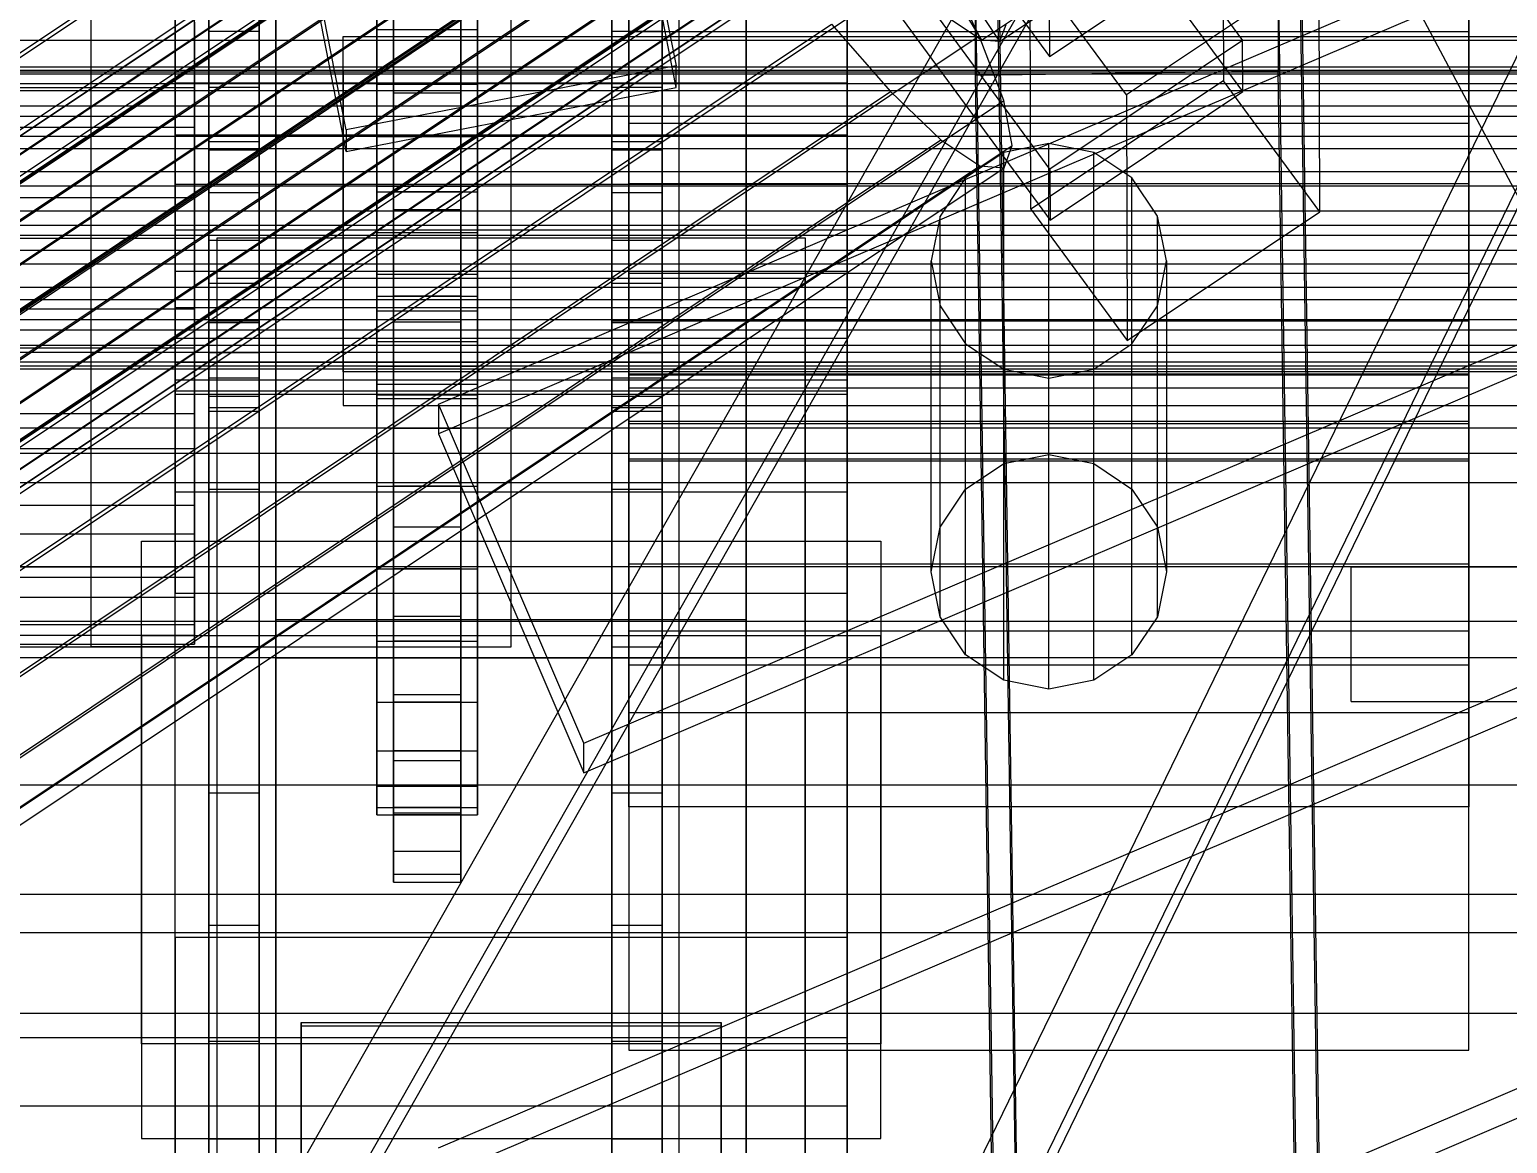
# Model space of a CAD drawing. Header units: millimetres. Extents: x -1970 to 34302, y -65268 to 6837.
# Drawn here: x 301.3 to 389.3, y -34887.6 to -34821.3 of the extents above; entities that cross this region are included whole.
import ezdxf

# ---------------------------------------------------------------- set-up
doc = ezdxf.new("R2010")
doc.units = ezdxf.units.MM
for name, color, linetype, lineweight in [('COTAS_O', 1, 'Continuous', 0), ('frontal_briquetadora', 7, 'Continuous', 0), ('frontal_C01', 7, 'Continuous', 0), ('frontal_C02', 7, 'Continuous', 0), ('frontal_C05', 7, 'Continuous', 0), ('frontal_C07', 7, 'Continuous', 0), ('frontal_mezcladora', 7, 'Continuous', 0), ('frontal_tolva-C01', 7, 'Continuous', 0)]:
    doc.layers.add(name, color=color, linetype=linetype, lineweight=lineweight)
doc.dimstyles.new('R19_100', dxfattribs={"dimtxt": 250, "dimasz": 150, "dimexe": 150, "dimexo": 80, "dimgap": 100, "dimtad": 1, "dimtih": 1, "dimtoh": 1, "dimdsep": 46, "dimcen": 0.09, "dimadec": 0, "dimazin": 0, "dimtfac": 1, "dimtdec": 4, "dimtofl": 0, "dimtmove": 0, "dimatfit": 3, "dimfxl": 1, "dimtolj": 1, "dimtzin": 0, "dimarcsym": 0})

# ---------------------------------------------------------------- blocks, each defined once
blk = doc.blocks.new('*D39')
at = {"layer": 'COTAS_O', "color": 0, "lineweight": -2, "transparency": 16777216}
for p, q in [((-650, -34820), (-650, -34050)), ((650, -34820), (650, -34050)), ((-500, -34200), (500, -34200))]:
    blk.add_line(p, q, dxfattribs=at)
at = {"layer": 'COTAS_O', "color": 0, "transparency": 16777216}
for points in [[(-500, -34175), (-500, -34225), (-650, -34200)], [(500, -34175), (500, -34225), (650, -34200)]]:
    blk.add_solid(points, dxfattribs=at)
at = {"layer": 'Defpoints', "color": 0, "transparency": 16777216}
for p in [(650, -34200), (-650, -34900), (650, -34900)]:
    blk.add_point(p, dxfattribs=at)

msp = doc.modelspace()

# ---------------------------------------------------------------- linework, layer by layer
at = {"layer": 'frontal_briquetadora'}
for p, q in [((315, -35000), (315, -34710)), ((340, -34940), (340, -34760))]:
    msp.add_line(p, q, dxfattribs=at)
at = {"layer": 'frontal_C01'}
for p, q in [((346.008, -34784.48), (373.539, -34821.923)), ((334.513, -34785.437), (362.045, -34822.88)), ((373.551, -34824.967), (346.02, -34787.523)), ((141.218, -34933.714), (355.017, -34791.036)), ((141.731, -34933.755), (355.53, -34791.077)), ((141.045, -34934.184), (354.844, -34791.506)), ((142.549, -34934.303), (356.348, -34791.625)), ((362.071, -34829.577), (334.539, -34792.133)), ((141.224, -34935.132), (355.022, -34792.454)), ((143.617, -34935.322), (357.415, -34792.644)), ((141.742, -34936.494), (355.541, -34793.816)), ((144.861, -34936.741), (358.659, -34794.063)), ((142.565, -34938.177), (356.363, -34795.499)), ((334.551, -34795.177), (362.083, -34832.62)), ((359.995, -34795.787), (146.196, -34938.465)), ((157.152, -34918.769), (341.461, -34795.771)), ((143.635, -34940.066), (357.434, -34797.389)), ((147.533, -34940.375), (361.332, -34797.698)), ((144.881, -34942.033), (358.68, -34799.356)), ((148.779, -34942.342), (362.578, -34799.665)), ((150.672, -34922.821), (334.981, -34799.823)), ((345.231, -34800.635), (160.922, -34923.633)), ((146.218, -34943.944), (360.017, -34801.266)), ((149.85, -34944.232), (363.648, -34801.554)), ((147.554, -34945.668), (361.352, -34802.99)), ((150.672, -34945.915), (364.471, -34803.237)), ((148.798, -34947.087), (362.596, -34804.409)), ((151.191, -34947.277), (364.989, -34804.599)), ((153.694, -34928.153), (338.003, -34805.155)), ((149.865, -34948.106), (363.664, -34805.428)), ((150.683, -34948.654), (364.482, -34805.976)), ((151.196, -34948.695), (364.995, -34806.017)), ((151.369, -34948.225), (365.168, -34805.547)), ((164.693, -34929.025), (349.002, -34806.027)), ((372.35, -34809.71), (372.408, -34824.32)), ((157.211, -34933.704), (341.52, -34810.706)), ((168.21, -34934.576), (352.519, -34811.578)), ((353.014, -34813.63), (357.987, -34821.907)), ((353.527, -34813.67), (359.07, -34821.993)), ((357.987, -34821.907), (367.817, -34815.347)), ((359.07, -34821.993), (368.9, -34815.433)), ((362.045, -34822.88), (373.513, -34815.227)), ((160.982, -34939.096), (345.291, -34816.098)), ((171.232, -34939.908), (355.541, -34816.91)), ((357.863, -34821.66), (355.541, -34816.91)), ((360.939, -34831.973), (360.882, -34817.363)), ((366.618, -34825.164), (360.882, -34817.363)), ((378.086, -34817.511), (366.618, -34825.164)), ((378.143, -34832.121), (378.086, -34817.511)), ((357.646, -34824.007), (357.646, -34817.919)), ((360.514, -35010.919), (357.646, -34817.919)), ((375.644, -34817.676), (375.644, -34823.764)), ((375.644, -34817.676), (378.512, -35010.676)), ((311.15, -34824.753), (311.15, -34818.754)), ((362.033, -34819.837), (362.045, -34822.88)), ((164.752, -34943.961), (349.061, -34820.962)), ((311.15, -34820.842), (311.15, -34827.082)), ((349.061, -34820.962), (352.572, -34824.969)), ((357.987, -34821.907), (356.26, -34820.749)), ((359.436, -34821.001), (359.07, -34821.993)), ((173.554, -34944.658), (357.863, -34821.66)), ((359.326, -34825.504), (357.863, -34821.66)), ((359.07, -34821.993), (357.987, -34821.907)), ((373.539, -34821.923), (362.071, -34829.577)), ((373.551, -34824.967), (373.539, -34821.923)), ((-440, -34823.494), (440, -34823.494)), ((-440, -34823.69), (440, -34823.69)), ((375.644, -34823.764), (357.646, -34824.007)), ((378.512, -35016.764), (375.644, -34823.764)), ((-440, -34823.911), (440, -34823.911)), ((-440, -34824.485), (440, -34824.485)), ((360.514, -35017.007), (357.646, -34824.007)), ((372.408, -34824.32), (360.939, -34831.973)), ((378.143, -34832.121), (372.408, -34824.32)), ((-440, -34824.912), (440, -34824.912)), ((311.15, -34824.753), (-311.15, -34824.753)), ((168.263, -34947.967), (352.572, -34824.969)), ((175.016, -34948.502), (359.326, -34825.504)), ((311.15, -34831.278), (311.15, -34824.753)), ((352.572, -34824.969), (355.584, -34827.844)), ((359.83, -34828.18), (359.326, -34825.504)), ((362.083, -34832.62), (373.551, -34824.967)), ((366.618, -34825.164), (366.675, -34839.774)), ((-440, -34825.825), (440, -34825.825)), ((-440, -34826.429), (440, -34826.429)), ((-311.15, -34827.082), (311.15, -34827.082)), ((311.15, -34827.082), (311.15, -34833.69)), ((-440, -34827.619), (440, -34827.619)), ((171.275, -34950.842), (355.584, -34827.844)), ((175.521, -34951.179), (359.83, -34828.18)), ((355.584, -34827.844), (357.893, -34829.391)), ((359.341, -34829.506), (359.83, -34828.18)), ((-440, -34828.359), (440, -34828.359)), ((440, -34829.745), (-440, -34829.745)), ((173.584, -34952.39), (357.893, -34829.391)), ((175.032, -34952.504), (359.341, -34829.506)), ((357.893, -34829.391), (359.341, -34829.506)), ((362.071, -34829.577), (362.083, -34832.62)), ((-440, -34830.57), (440, -34830.57)), ((-311.15, -34831.278), (311.15, -34831.278)), ((311.15, -34837.886), (311.15, -34831.278)), ((-440, -34832.057), (440, -34832.057)), ((360.939, -34831.973), (366.675, -34839.774)), ((366.675, -34839.774), (378.143, -34832.121)), ((-440, -34832.911), (440, -34832.911)), ((-311.15, -34833.69), (311.15, -34833.69)), ((311.15, -34833.69), (311.15, -34840.215)), ((-440, -34834.398), (440, -34834.398)), ((-440, -34835.223), (440, -34835.223)), ((-440, -34836.609), (440, -34836.609)), ((-440, -34837.349), (440, -34837.349)), ((-311.15, -34837.886), (311.15, -34837.886)), ((311.15, -34844.126), (311.15, -34837.886)), ((-440, -34838.539), (440, -34838.539)), ((-440, -34839.143), (440, -34839.143)), ((-440, -34840.056), (440, -34840.056)), ((-440, -34840.483), (440, -34840.483)), ((-311.15, -34840.215), (311.15, -34840.215)), ((311.15, -34840.215), (311.15, -34846.214)), ((-440, -34841.057), (440, -34841.057)), ((-440, -34841.278), (440, -34841.278)), ((-440, -34841.474), (440, -34841.474)), ((-311.15, -34844.126), (311.15, -34844.126)), ((311.15, -34849.572), (311.15, -34844.126)), ((-450, -34846.475), (450, -34846.475)), ((-311.15, -34846.214), (311.15, -34846.214)), ((311.15, -34846.214), (311.15, -34851.277)), ((-311.15, -34849.572), (311.15, -34849.572)), ((311.15, -34853.853), (311.15, -34849.572)), ((-311.15, -34851.277), (311.15, -34851.277)), ((311.15, -34851.277), (311.15, -34855.059)), ((-311.15, -34853.853), (311.15, -34853.853)), ((311.15, -34856.679), (311.15, -34853.853)), ((-311.15, -34855.059), (311.15, -34855.059)), ((311.15, -34855.059), (311.15, -34857.303)), ((-311.15, -34856.679), (311.15, -34856.679)), ((311.15, -34857.855), (311.15, -34856.679)), ((-311.15, -34857.303), (311.15, -34857.303)), ((-311.15, -34857.855), (311.15, -34857.855)), ((311.15, -34857.303), (311.15, -34857.855)), ((450, -34858.65), (-450, -34858.65)), ((450, -34879.814), (-450, -34879.814))]:
    msp.add_line(p, q, dxfattribs=at)
at = {"layer": 'frontal_C02'}
for p, q in [((375.644, -34723.465), (378.512, -34917.232)), ((360.514, -34917.476), (357.646, -34723.709)), ((360.514, -34923.322), (357.646, -34729.554)), ((378.512, -34923.078), (375.644, -34729.311)), ((430, -34906.253), (375, -34803.253)), ((430, -34848.253), (-430, -34848.253)), ((430, -34853.253), (-430, -34853.253)), ((380, -34853.253), (480, -34853.253)), ((380, -34861.253), (380, -34853.253)), ((380, -34861.253), (480, -34861.253))]:
    msp.add_line(p, q, dxfattribs=at)
at = {"layer": 'frontal_C05'}
for p, q in [((305, -34858), (305, -34730)), ((315, -34858), (315, -34730)), ((330, -34858), (330, -34730)), ((310, -34818), (310, -34828.847)), ((312, -34818), (312, -34821.394)), ((312, -34828.442), (312, -34818)), ((315, -34818), (315, -34828.442)), ((315, -34821.394), (315, -34818)), ((322, -34818), (322, -34821.296)), ((322, -34824.526), (322, -34818)), ((323, -34818), (323, -34824.526)), ((323, -34825.048), (323, -34818)), ((327, -34818), (327, -34825.048)), ((327, -34824.526), (327, -34818)), ((328, -34818), (328, -34824.526)), ((328, -34821.296), (328, -34818)), ((336, -34818), (336, -34821.394)), ((336, -34828.442), (336, -34818)), ((339, -34818), (339, -34828.442)), ((339, -34821.394), (339, -34818)), ((310, -34821.263), (310, -34824.47)), ((312, -34821.394), (312, -34828.442)), ((315, -34821.394), (312, -34821.394)), ((312, -34821.394), (312, -34824.729)), ((315, -34828.442), (315, -34821.394)), ((315, -34824.729), (315, -34821.394)), ((322, -34821.296), (322, -34824.526)), ((328, -34821.296), (322, -34821.296)), ((322, -34821.296), (322, -34824.535)), ((328, -34824.526), (328, -34821.296)), ((328, -34824.535), (328, -34821.296)), ((336, -34821.394), (336, -34828.442)), ((339, -34821.394), (336, -34821.394)), ((336, -34821.394), (336, -34824.729)), ((339, -34828.442), (339, -34821.394)), ((339, -34824.729), (339, -34821.394)), ((350, -34821.263), (350, -34824.47)), ((310, -34824.47), (310, -34827.567)), ((350, -34824.47), (310, -34824.47)), ((322, -34824.526), (328, -34824.526)), ((322, -34830.941), (322, -34824.526)), ((322, -34824.535), (322, -34830.941)), ((328, -34824.535), (322, -34824.535)), ((322, -34824.535), (322, -34827.663)), ((323, -34824.526), (323, -34825.048)), ((327, -34824.526), (323, -34824.526)), ((323, -34824.526), (323, -34830.941)), ((327, -34825.048), (327, -34824.526)), ((327, -34830.941), (327, -34824.526)), ((328, -34824.526), (328, -34830.941)), ((328, -34830.941), (328, -34824.535)), ((328, -34827.663), (328, -34824.535)), ((350, -34824.47), (350, -34827.567)), ((312, -34824.729), (312, -34838.706)), ((315, -34824.729), (312, -34824.729)), ((312, -34824.729), (312, -34827.95)), ((315, -34838.706), (315, -34824.729)), ((315, -34827.95), (315, -34824.729)), ((323, -34825.048), (327, -34825.048)), ((323, -34831.976), (323, -34825.048)), ((327, -34825.048), (327, -34831.976)), ((336, -34824.729), (336, -34838.706)), ((339, -34824.729), (336, -34824.729)), ((336, -34824.729), (336, -34827.95)), ((339, -34838.706), (339, -34824.729)), ((339, -34827.95), (339, -34824.729)), ((310, -34827.567), (310, -34830.5)), ((350, -34827.567), (310, -34827.567)), ((312, -34827.95), (312, -34848.615)), ((315, -34827.95), (312, -34827.95)), ((312, -34827.95), (312, -34831)), ((315, -34848.615), (315, -34827.95)), ((315, -34831), (315, -34827.95)), ((322, -34827.663), (322, -34837.134)), ((328, -34827.663), (322, -34827.663)), ((322, -34827.663), (322, -34830.625)), ((328, -34837.134), (328, -34827.663)), ((328, -34830.625), (328, -34827.663)), ((336, -34827.95), (336, -34848.615)), ((339, -34827.95), (336, -34827.95)), ((336, -34827.95), (336, -34831)), ((339, -34848.615), (339, -34827.95)), ((339, -34831), (339, -34827.95)), ((350, -34827.567), (350, -34830.5)), ((310, -34828.847), (310, -34837.546)), ((312, -34828.442), (315, -34828.442)), ((312, -34838.706), (312, -34828.442)), ((315, -34828.442), (315, -34838.706)), ((336, -34828.442), (339, -34828.442)), ((336, -34838.706), (336, -34828.442)), ((339, -34828.442), (339, -34838.706)), ((310, -34830.5), (310, -34833.219)), ((350, -34830.5), (310, -34830.5)), ((322, -34830.625), (322, -34843)), ((328, -34830.625), (322, -34830.625)), ((322, -34830.625), (322, -34833.371)), ((328, -34843), (328, -34830.625)), ((328, -34833.371), (328, -34830.625)), ((350, -34830.5), (350, -34833.219)), ((312, -34831), (312, -34858)), ((315, -34831), (312, -34831)), ((312, -34831), (312, -34833.828)), ((315, -34858), (315, -34831)), ((315, -34833.828), (315, -34831)), ((322, -34830.941), (328, -34830.941)), ((322, -34837.134), (322, -34830.941)), ((323, -34830.941), (323, -34831.976)), ((327, -34830.941), (323, -34830.941)), ((323, -34830.941), (323, -34837.134)), ((327, -34831.976), (327, -34830.941)), ((327, -34837.134), (327, -34830.941)), ((328, -34830.941), (328, -34837.134)), ((336, -34831), (336, -34858)), ((339, -34831), (336, -34831)), ((336, -34831), (336, -34833.828)), ((339, -34858), (339, -34831)), ((339, -34833.828), (339, -34831)), ((323, -34831.976), (327, -34831.976)), ((323, -34838.665), (323, -34831.976)), ((327, -34831.976), (327, -34838.665)), ((310, -34833.219), (310, -34835.678)), ((350, -34833.219), (310, -34833.219)), ((322, -34833.371), (322, -34848.438)), ((328, -34833.371), (322, -34833.371)), ((322, -34833.371), (322, -34835.854)), ((328, -34848.438), (328, -34833.371)), ((328, -34835.854), (328, -34833.371)), ((350, -34833.219), (350, -34835.678)), ((312, -34833.828), (312, -34866.701)), ((315, -34833.828), (312, -34833.828)), ((312, -34833.828), (312, -34836.385)), ((315, -34866.701), (315, -34833.828)), ((315, -34836.385), (315, -34833.828)), ((336, -34833.828), (336, -34866.701)), ((339, -34833.828), (336, -34833.828)), ((336, -34833.828), (336, -34836.385)), ((339, -34866.701), (339, -34833.828)), ((339, -34836.385), (339, -34833.828)), ((310, -34835.678), (310, -34837.834)), ((350, -34835.678), (310, -34835.678)), ((322, -34835.854), (322, -34853.355)), ((328, -34835.854), (322, -34835.854)), ((322, -34835.854), (322, -34838.032)), ((328, -34853.355), (328, -34835.854)), ((328, -34838.032), (328, -34835.854)), ((350, -34835.678), (350, -34837.834)), ((312, -34836.385), (312, -34874.569)), ((315, -34836.385), (312, -34836.385)), ((312, -34836.385), (312, -34838.627)), ((315, -34874.569), (315, -34836.385)), ((315, -34838.627), (315, -34836.385)), ((336, -34836.385), (336, -34874.569)), ((339, -34836.385), (336, -34836.385)), ((336, -34836.385), (336, -34838.627)), ((339, -34874.569), (339, -34836.385)), ((339, -34838.627), (339, -34836.385)), ((310, -34837.546), (310, -34842.373)), ((310, -34837.834), (310, -34839.651)), ((350, -34837.834), (310, -34837.834)), ((322, -34837.134), (328, -34837.134)), ((322, -34843), (322, -34837.134)), ((323, -34837.134), (323, -34838.665)), ((327, -34837.134), (323, -34837.134)), ((323, -34837.134), (323, -34843)), ((327, -34838.665), (327, -34837.134)), ((327, -34843), (327, -34837.134)), ((328, -34837.134), (328, -34843)), ((350, -34837.834), (350, -34839.651)), ((312, -34838.627), (312, -34881.468)), ((315, -34838.627), (312, -34838.627)), ((312, -34838.627), (312, -34840.517)), ((312, -34838.706), (315, -34838.706)), ((312, -34848.615), (312, -34838.706)), ((315, -34881.468), (315, -34838.627)), ((315, -34840.517), (315, -34838.627)), ((315, -34838.706), (315, -34848.615)), ((322, -34838.032), (322, -34857.668)), ((328, -34838.032), (322, -34838.032)), ((322, -34838.032), (322, -34839.867)), ((323, -34838.665), (327, -34838.665)), ((323, -34845), (323, -34838.665)), ((327, -34838.665), (327, -34845)), ((328, -34857.668), (328, -34838.032)), ((328, -34839.867), (328, -34838.032)), ((336, -34838.627), (336, -34881.468)), ((339, -34838.627), (336, -34838.627)), ((336, -34838.627), (336, -34840.517)), ((336, -34838.706), (339, -34838.706)), ((336, -34848.615), (336, -34838.706)), ((339, -34881.468), (339, -34838.627)), ((339, -34840.517), (339, -34838.627)), ((339, -34838.706), (339, -34848.615)), ((310, -34839.651), (310, -34841.097)), ((350, -34839.651), (310, -34839.651)), ((350, -34839.651), (350, -34841.097)), ((312, -34840.517), (312, -34887.282)), ((315, -34840.517), (312, -34840.517)), ((312, -34840.517), (312, -34842.021)), ((315, -34887.282), (315, -34840.517)), ((315, -34842.021), (315, -34840.517)), ((322, -34839.867), (322, -34861.301)), ((328, -34839.867), (322, -34839.867)), ((322, -34839.867), (322, -34841.328)), ((328, -34861.301), (328, -34839.867)), ((328, -34841.328), (328, -34839.867)), ((336, -34840.517), (336, -34887.282)), ((339, -34840.517), (336, -34840.517)), ((336, -34840.517), (336, -34842.021)), ((339, -34887.282), (339, -34840.517)), ((339, -34842.021), (339, -34840.517)), ((310, -34841.097), (310, -34842.148)), ((350, -34841.097), (310, -34841.097)), ((322, -34841.328), (322, -34864.194)), ((328, -34841.328), (322, -34841.328)), ((322, -34841.328), (322, -34842.39)), ((328, -34864.194), (328, -34841.328)), ((328, -34842.39), (328, -34841.328)), ((350, -34841.097), (350, -34842.148)), ((310, -34842.148), (310, -34842.786)), ((350, -34842.148), (310, -34842.148)), ((312, -34842.021), (312, -34891.91)), ((315, -34842.021), (312, -34842.021)), ((312, -34842.021), (312, -34843.114)), ((315, -34891.91), (315, -34842.021)), ((315, -34843.114), (315, -34842.021)), ((336, -34842.021), (336, -34891.91)), ((339, -34842.021), (336, -34842.021)), ((336, -34842.021), (336, -34843.114)), ((339, -34891.91), (339, -34842.021)), ((339, -34843.114), (339, -34842.021)), ((350, -34842.148), (350, -34842.786)), ((310, -34842.786), (310, -34843)), ((350, -34842.786), (310, -34842.786)), ((350, -34843), (310, -34843)), ((312, -34843.114), (312, -34895.274)), ((315, -34843.114), (312, -34843.114)), ((312, -34843.114), (312, -34843.778)), ((315, -34895.274), (315, -34843.114)), ((315, -34843.778), (315, -34843.114)), ((322, -34842.39), (322, -34866.296)), ((328, -34842.39), (322, -34842.39)), ((322, -34842.39), (322, -34843.034)), ((322, -34843), (328, -34843)), ((322, -34848.438), (322, -34843)), ((322, -34843.034), (322, -34867.572)), ((328, -34843.034), (322, -34843.034)), ((322, -34843.034), (322, -34843.25)), ((323, -34843), (323, -34845)), ((327, -34843), (323, -34843)), ((323, -34843), (323, -34848.438)), ((327, -34845), (327, -34843)), ((327, -34848.438), (327, -34843)), ((328, -34866.296), (328, -34842.39)), ((328, -34843.034), (328, -34842.39)), ((328, -34843), (328, -34848.438)), ((328, -34867.572), (328, -34843.034)), ((328, -34843.25), (328, -34843.034)), ((336, -34843.114), (336, -34895.274)), ((339, -34843.114), (336, -34843.114)), ((336, -34843.114), (336, -34843.778)), ((339, -34895.274), (339, -34843.114)), ((339, -34843.778), (339, -34843.114)), ((350, -34842.786), (350, -34843)), ((312, -34843.778), (312, -34897.316)), ((315, -34843.778), (312, -34843.778)), ((312, -34843.778), (312, -34844)), ((312, -34844), (312, -34898)), ((315, -34844), (312, -34844)), ((315, -34897.316), (315, -34843.778)), ((315, -34844), (315, -34843.778)), ((315, -34898), (315, -34844)), ((322, -34843.25), (322, -34868)), ((328, -34843.25), (322, -34843.25)), ((328, -34868), (328, -34843.25)), ((336, -34843.778), (336, -34897.316)), ((339, -34843.778), (336, -34843.778)), ((336, -34843.778), (336, -34844)), ((336, -34844), (336, -34898)), ((339, -34844), (336, -34844)), ((339, -34897.316), (339, -34843.778)), ((339, -34844), (339, -34843.778)), ((339, -34898), (339, -34844)), ((323, -34845), (327, -34845)), ((323, -34850.873), (323, -34845)), ((327, -34845), (327, -34850.873)), ((322, -34848.438), (328, -34848.438)), ((322, -34853.355), (322, -34848.438)), ((323, -34848.438), (323, -34850.873)), ((327, -34848.438), (323, -34848.438)), ((323, -34848.438), (323, -34853.355)), ((327, -34850.873), (327, -34848.438)), ((327, -34853.355), (327, -34848.438)), ((328, -34848.438), (328, -34853.355)), ((312, -34848.615), (315, -34848.615)), ((312, -34858), (312, -34848.615)), ((315, -34848.615), (315, -34858)), ((336, -34848.615), (339, -34848.615)), ((336, -34858), (336, -34848.615)), ((339, -34848.615), (339, -34858)), ((323, -34850.873), (327, -34850.873)), ((323, -34856.184), (323, -34850.873)), ((327, -34850.873), (327, -34856.184)), ((260, -34853.25), (310, -34853.25)), ((310, -34858), (310, -34853.25)), ((322, -34853.355), (328, -34853.355)), ((322, -34857.668), (322, -34853.355)), ((323, -34853.355), (323, -34856.184)), ((327, -34853.355), (323, -34853.355)), ((323, -34853.355), (323, -34857.668)), ((327, -34856.184), (327, -34853.355)), ((327, -34857.668), (327, -34853.355)), ((328, -34853.355), (328, -34857.668)), ((323, -34856.184), (327, -34856.184)), ((323, -34860.841), (323, -34856.184)), ((327, -34856.184), (327, -34860.841)), ((260, -34858), (310, -34858)), ((270, -34858), (330, -34858)), ((315, -34858), (305, -34858)), ((312, -34858), (315, -34858)), ((312, -34866.701), (312, -34858)), ((315, -34858), (315, -34866.701)), ((322, -34857.668), (328, -34857.668)), ((322, -34861.301), (322, -34857.668)), ((323, -34857.668), (323, -34860.841)), ((327, -34857.668), (323, -34857.668)), ((323, -34857.668), (323, -34861.301)), ((327, -34860.841), (327, -34857.668)), ((327, -34861.301), (327, -34857.668)), ((328, -34857.668), (328, -34861.301)), ((336, -34858), (339, -34858)), ((336, -34866.701), (336, -34858)), ((339, -34858), (339, -34866.701)), ((322, -34861.301), (328, -34861.301)), ((322, -34864.194), (322, -34861.301)), ((323, -34860.841), (327, -34860.841)), ((323, -34864.765), (323, -34860.841)), ((323, -34861.301), (323, -34864.765)), ((327, -34861.301), (323, -34861.301)), ((323, -34861.301), (323, -34864.194)), ((327, -34860.841), (327, -34864.765)), ((327, -34864.765), (327, -34861.301)), ((327, -34864.194), (327, -34861.301)), ((328, -34861.301), (328, -34864.194)), ((322, -34864.194), (328, -34864.194)), ((322, -34866.296), (322, -34864.194)), ((323, -34864.194), (323, -34867.889)), ((327, -34864.194), (323, -34864.194)), ((323, -34864.194), (323, -34866.296)), ((327, -34867.889), (327, -34864.194)), ((327, -34866.296), (327, -34864.194)), ((328, -34864.194), (328, -34866.296)), ((323, -34864.765), (327, -34864.765)), ((323, -34867.889), (323, -34864.765)), ((327, -34864.765), (327, -34867.889)), ((312, -34866.701), (315, -34866.701)), ((312, -34874.569), (312, -34866.701)), ((315, -34866.701), (315, -34874.569)), ((322, -34866.296), (328, -34866.296)), ((322, -34867.572), (322, -34866.296)), ((323, -34866.296), (323, -34870.16)), ((327, -34866.296), (323, -34866.296)), ((323, -34866.296), (323, -34867.572)), ((327, -34870.16), (327, -34866.296)), ((327, -34867.572), (327, -34866.296)), ((328, -34866.296), (328, -34867.572)), ((336, -34866.701), (339, -34866.701)), ((336, -34874.569), (336, -34866.701)), ((339, -34866.701), (339, -34874.569)), ((322, -34867.572), (328, -34867.572)), ((322, -34868), (322, -34867.572)), ((323, -34867.572), (323, -34871.538)), ((327, -34867.572), (323, -34867.572)), ((323, -34867.572), (323, -34868)), ((327, -34871.538), (327, -34867.572)), ((327, -34868), (327, -34867.572)), ((328, -34867.572), (328, -34868)), ((322, -34868), (328, -34868)), ((323, -34867.889), (327, -34867.889)), ((323, -34870.16), (323, -34867.889)), ((323, -34868), (323, -34872)), ((327, -34868), (323, -34868)), ((327, -34867.889), (327, -34870.16)), ((327, -34872), (327, -34868)), ((323, -34870.16), (327, -34870.16)), ((323, -34871.538), (323, -34870.16)), ((327, -34870.16), (327, -34871.538)), ((323, -34871.538), (327, -34871.538)), ((323, -34872), (323, -34871.538)), ((323, -34872), (327, -34872)), ((327, -34871.538), (327, -34872)), ((312, -34874.569), (315, -34874.569)), ((312, -34881.468), (312, -34874.569)), ((315, -34874.569), (315, -34881.468)), ((336, -34874.569), (339, -34874.569)), ((336, -34881.468), (336, -34874.569)), ((339, -34874.569), (339, -34881.468)), ((312, -34881.468), (315, -34881.468)), ((312, -34887.282), (312, -34881.468)), ((315, -34881.468), (315, -34887.282)), ((336, -34881.468), (339, -34881.468)), ((336, -34887.282), (336, -34881.468)), ((339, -34881.468), (339, -34887.282)), ((312, -34887.282), (315, -34887.282)), ((312, -34891.91), (312, -34887.282)), ((315, -34887.282), (315, -34891.91)), ((336, -34887.282), (339, -34887.282)), ((336, -34891.91), (336, -34887.282)), ((339, -34887.282), (339, -34891.91))]:
    msp.add_line(p, q, dxfattribs=at)
at = {"layer": 'frontal_C07'}
for p, q in [((299.815, -34619.1), (339.815, -34823.435)), ((339.815, -34824.722), (299.815, -34620.387)), ((320.185, -34827.253), (280.185, -34622.917)), ((320.185, -34828.54), (280.185, -34624.205)), ((316, -34856.397), (316, -34736.786)), ((325.672, -34843.568), (575.672, -34736.915)), ((344, -34736.786), (344, -34856.397)), ((316, -34739.039), (316, -34858.65)), ((575.672, -34738.685), (325.672, -34845.338)), ((344, -34858.65), (344, -34739.039)), ((334.328, -34863.728), (584.328, -34757.075)), ((334.328, -34865.498), (584.328, -34758.845)), ((316, -34900.65), (316, -34781.039)), ((325.672, -34887.821), (575.672, -34781.168)), ((344, -34781.039), (344, -34900.65)), ((316, -34783.291), (316, -34902.902)), ((575.672, -34782.938), (325.672, -34889.591)), ((344, -34902.902), (344, -34783.291)), ((334.328, -34907.981), (584.328, -34801.327)), ((334.328, -34909.751), (584.328, -34803.098)), ((337, -34803.782), (337, -34821.422)), ((387, -34821.422), (387, -34803.782)), ((310, -34808.917), (310, -34848.787)), ((350, -34848.787), (350, -34808.917)), ((310, -34814.951), (310, -34854.822)), ((310, -34875.296), (310, -34814.951)), ((337, -34830.452), (337, -34814.434)), ((350, -34854.822), (350, -34814.951)), ((350, -34814.951), (350, -34875.296)), ((387, -34814.434), (387, -34830.452)), ((420, -34821.929), (-420, -34821.929)), ((320, -34823.712), (320, -34821.701)), ((320, -34821.701), (723, -34821.701)), ((320, -34841.636), (320, -34821.701)), ((337, -34821.422), (337, -34835.8)), ((387, -34821.422), (337, -34821.422)), ((387, -34835.8), (387, -34821.422)), ((723, -34823.712), (320, -34823.712)), ((320, -34823.712), (320, -34843.647)), ((339.815, -34823.435), (320.185, -34827.253)), ((339.815, -34824.722), (339.815, -34823.435)), ((320.185, -34828.54), (339.815, -34824.722)), ((320.185, -34827.253), (320.185, -34828.54)), ((337, -34846.955), (337, -34826.841)), ((337, -34826.841), (387, -34826.841)), ((337, -34841.792), (337, -34826.841)), ((387, -34826.841), (387, -34846.955)), ((387, -34826.841), (387, -34841.792)), ((362, -34828.065), (359.321, -34828.597)), ((364.679, -34828.597), (362, -34828.065)), ((362, -34846.571), (362, -34828.065)), ((359.321, -34828.597), (357.05, -34830.109)), ((359.321, -34847.102), (359.321, -34828.597)), ((366.95, -34830.109), (364.679, -34828.597)), ((364.679, -34847.102), (364.679, -34828.597)), ((337, -34841.834), (337, -34830.452)), ((387, -34830.452), (337, -34830.452)), ((357.05, -34830.109), (355.533, -34832.373)), ((357.05, -34848.615), (357.05, -34830.109)), ((368.467, -34832.373), (366.95, -34830.109)), ((366.95, -34848.615), (366.95, -34830.109)), ((387, -34830.452), (387, -34841.834)), ((355.533, -34832.373), (355, -34835.043)), ((355.533, -34850.878), (355.533, -34832.373)), ((369, -34835.043), (368.467, -34832.373)), ((368.467, -34850.878), (368.467, -34832.373)), ((312.5, -34836.093), (312.5, -34833.68)), ((312.5, -34833.68), (347.5, -34833.68)), ((312.5, -34993.161), (312.5, -34833.68)), ((347.5, -34833.68), (347.5, -34836.093)), ((347.5, -34833.68), (347.5, -34993.161)), ((355, -34835.043), (355.533, -34837.713)), ((355, -34853.548), (355, -34835.043)), ((368.467, -34837.713), (369, -34835.043)), ((369, -34835.043), (369, -34853.548)), ((347.5, -34836.093), (312.5, -34836.093)), ((312.5, -34995.575), (312.5, -34836.093)), ((337, -34835.8), (337, -34844.729)), ((387, -34835.8), (337, -34835.8)), ((347.5, -34995.575), (347.5, -34836.093)), ((387, -34844.729), (387, -34835.8)), ((355.533, -34837.713), (357.05, -34839.976)), ((355.533, -34856.219), (355.533, -34837.713)), ((366.95, -34839.976), (368.467, -34837.713)), ((368.467, -34856.219), (368.467, -34837.713)), ((337, -34853.092), (337, -34838.609)), ((337, -34838.609), (387, -34838.609)), ((337, -34844.59), (337, -34838.609)), ((387, -34838.609), (387, -34853.092)), ((387, -34838.609), (387, -34844.59)), ((357.05, -34839.976), (359.321, -34841.489)), ((357.05, -34858.482), (357.05, -34839.976)), ((364.679, -34841.489), (366.95, -34839.976)), ((366.95, -34858.482), (366.95, -34839.976)), ((723, -34841.636), (320, -34841.636)), ((320, -34841.636), (320, -34843.647)), ((387, -34841.792), (337, -34841.792)), ((337, -34841.792), (337, -34861.907)), ((337, -34846.848), (337, -34841.834)), ((387, -34841.834), (337, -34841.834)), ((359.321, -34841.489), (362, -34842.02)), ((359.321, -34859.995), (359.321, -34841.489)), ((362, -34842.02), (364.679, -34841.489)), ((362, -34860.526), (362, -34842.02)), ((364.679, -34859.995), (364.679, -34841.489)), ((387, -34861.907), (387, -34841.792)), ((387, -34841.834), (387, -34846.848)), ((337, -34857.079), (337, -34842.597)), ((337, -34842.597), (387, -34842.597)), ((337, -34867.515), (337, -34842.597)), ((387, -34842.597), (387, -34857.079)), ((387, -34842.597), (387, -34867.515)), ((320, -34843.647), (723, -34843.647)), ((334.328, -34863.728), (325.672, -34843.568)), ((325.672, -34843.568), (325.672, -34845.338)), ((387, -34844.59), (337, -34844.59)), ((337, -34844.59), (337, -34859.073)), ((337, -34844.729), (337, -34846.848)), ((387, -34844.729), (337, -34844.729)), ((387, -34859.073), (387, -34844.59)), ((387, -34846.848), (387, -34844.729)), ((325.672, -34845.338), (334.328, -34865.498)), ((359.321, -34847.102), (362, -34846.571)), ((362, -34846.571), (364.679, -34847.102)), ((387, -34846.848), (337, -34846.848)), ((387, -34846.955), (337, -34846.955)), ((337, -34846.955), (337, -34861.907)), ((357.05, -34848.615), (359.321, -34847.102)), ((364.679, -34847.102), (366.95, -34848.615)), ((387, -34861.907), (387, -34846.955)), ((310, -34848.787), (350, -34848.787)), ((310, -34854.822), (310, -34848.787)), ((350, -34854.822), (350, -34848.787)), ((355.533, -34850.878), (357.05, -34848.615)), ((366.95, -34848.615), (368.467, -34850.878)), ((355, -34853.548), (355.533, -34850.878)), ((368.467, -34850.878), (369, -34853.548)), ((308, -34857.349), (308, -34851.717)), ((308, -34851.717), (352, -34851.717)), ((308, -34881.62), (308, -34851.717)), ((352, -34851.717), (352, -34857.349)), ((352, -34851.717), (352, -34881.62)), ((387, -34853.092), (337, -34853.092)), ((337, -34853.092), (337, -34859.073)), ((355.533, -34856.219), (355, -34853.548)), ((369, -34853.548), (368.467, -34856.219)), ((387, -34859.073), (387, -34853.092)), ((310, -34854.822), (350, -34854.822)), ((310, -34915.167), (310, -34854.822)), ((350, -34915.167), (350, -34854.822)), ((357.05, -34858.482), (355.533, -34856.219)), ((368.467, -34856.219), (366.95, -34858.482)), ((344, -34856.397), (316, -34856.397)), ((316, -34856.397), (316, -34858.65)), ((387, -34857.079), (337, -34857.079)), ((337, -34857.079), (337, -34881.998)), ((344, -34858.65), (344, -34856.397)), ((387, -34881.998), (387, -34857.079)), ((352, -34857.349), (308, -34857.349)), ((308, -34857.349), (308, -34887.252)), ((352, -34887.252), (352, -34857.349)), ((316, -34858.65), (344, -34858.65)), ((359.321, -34859.995), (357.05, -34858.482)), ((366.95, -34858.482), (364.679, -34859.995)), ((337, -34859.073), (387, -34859.073)), ((362, -34860.526), (359.321, -34859.995)), ((364.679, -34859.995), (362, -34860.526)), ((337, -34861.907), (387, -34861.907)), ((334.328, -34865.498), (334.328, -34863.728)), ((387, -34867.515), (337, -34867.515)), ((337, -34867.515), (337, -34881.998)), ((387, -34881.998), (387, -34867.515)), ((350, -34875.296), (310, -34875.296)), ((310, -34875.296), (310, -34915.167)), ((310, -34971.848), (310, -34875.296)), ((350, -34915.167), (350, -34875.296)), ((350, -34875.296), (350, -34971.848)), ((317.5, -34910.105), (317.5, -34880.357)), ((317.5, -34880.357), (342.5, -34880.357)), ((317.5, -34880.357), (317.5, -34979.494)), ((342.5, -34880.571), (317.5, -34880.571)), ((317.5, -34880.571), (317.5, -34909.892)), ((317.5, -35136.604), (317.5, -34880.571)), ((342.5, -34880.357), (342.5, -34910.105)), ((342.5, -34979.494), (342.5, -34880.357)), ((342.5, -34909.892), (342.5, -34880.571)), ((342.5, -34880.571), (342.5, -35136.604)), ((-350, -34881.25), (350, -34881.25)), ((352, -34881.62), (308, -34881.62)), ((308, -34881.62), (308, -34887.252)), ((350, -34881.25), (350, -34885.338)), ((350, -34881.25), (350, -34893.211)), ((352, -34887.252), (352, -34881.62)), ((337, -34881.998), (387, -34881.998)), ((350, -34885.338), (-350, -34885.338)), ((350, -34897.299), (350, -34885.338)), ((308, -34887.252), (352, -34887.252))]:
    msp.add_line(p, q, dxfattribs=at)
at = {"layer": 'frontal_mezcladora'}
for p, q in [((190, -34823.787), (420, -34823.787)), ((190, -34833.519), (420, -34833.519)), ((420, -34845), (190, -34845)), ((190, -34856.481), (420, -34856.481)), ((190, -34866.213), (420, -34866.213)), ((190, -34872.716), (420, -34872.716)), ((-600, -34875), (600, -34875)), ((190, -34875), (420, -34875))]:
    msp.add_line(p, q, dxfattribs=at)
at = {"layer": 'frontal_tolva-C01'}
for p, q in [((596.523, -34398.023), (221.523, -35168.887)), ((221.523, -35057.569), (596.523, -34398.023)), ((600, -34398.55), (225, -35058.095)), ((225, -35169.604), (600, -34398.74)), ((225, -35059.546), (600, -34400)), ((225, -35170.864), (600, -34400))]:
    msp.add_line(p, q, dxfattribs=at)

# ---------------------------------------------------------------- dimensions: what is measured, and where the dimension line sits
at = {"layer": 'COTAS_O'}
dim = msp.add_aligned_dim(p1=(-650, -34900), p2=(650, -34900), distance=700, text='<> O', dimstyle='R19_100', dxfattribs=at)
dim.commit()
dim.dimension.update_dxf_attribs({"geometry": '*D39', "text_midpoint": (0, -34200)})

doc.saveas('drawing.dxf')
